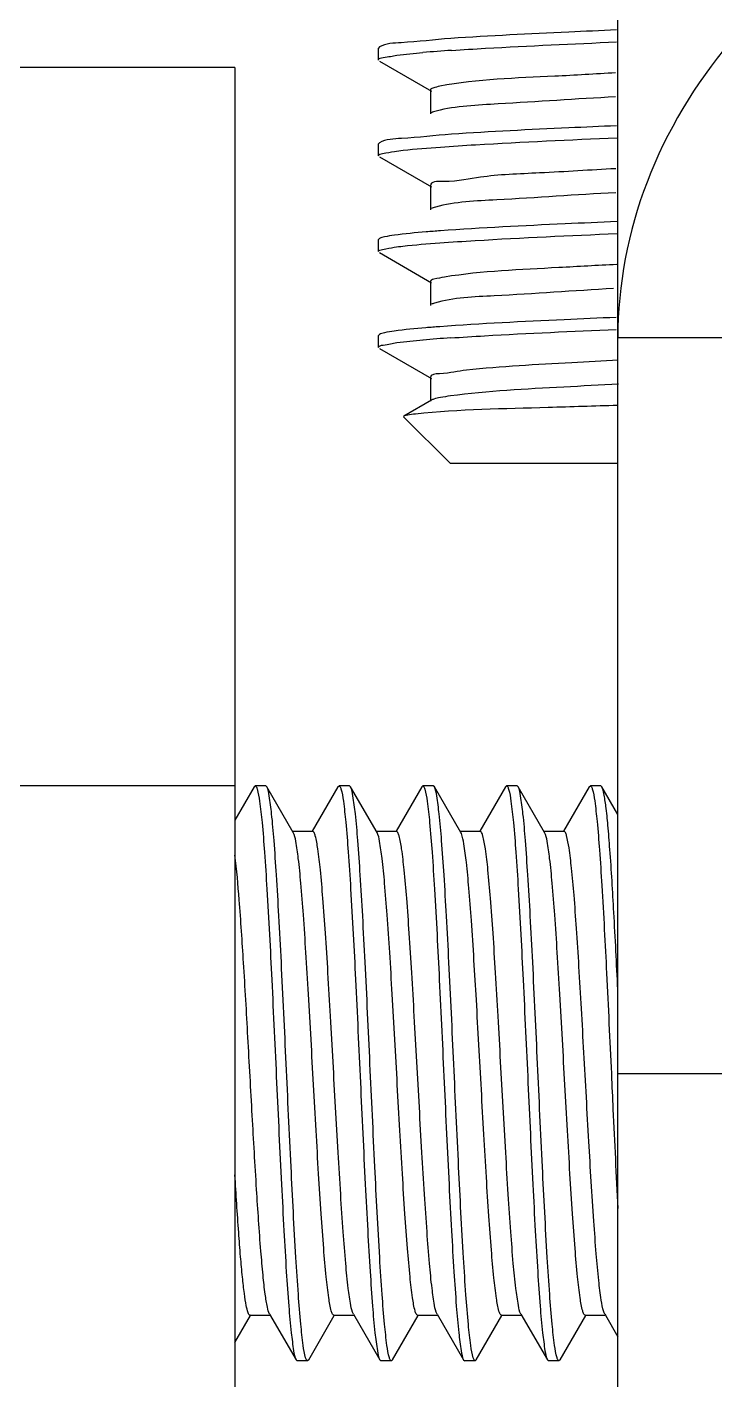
# Model space of a CAD drawing. Extents: x 1031190 to 1725648, y 733081 to 1571294.
# Drawn here: x 1158823.4 to 1158990.3, y 1211295.9 to 1211624 of the extents above; entities that cross this region are included whole.
import ezdxf

# ---------------------------------------------------------------- set-up
doc = ezdxf.new("R2010")
doc.units = 0
doc.header["$LTSCALE"] = 1000
doc.header["$MEASUREMENT"] = 0

msp = doc.modelspace()

# ---------------------------------------------------------------- linework, layer by layer
at = {"linetype": 'Continuous'}
for p, q in [((1158966.76, 1211137.96), (1158966.76, 1211744.98)), ((1158908.92, 1211619.17), (1158908.7, 1211618.92)), ((1158908.7, 1211616.01), (1158908.7, 1211618.92)), ((1158908.7, 1211616.01), (1158908.7, 1211618.92)), ((1158873.85, 1211614.22), (1158804.15, 1211614.22)), ((1158873.85, 1211614.22), (1158873.85, 1211158.53)), ((1158908.92, 1211615.76), (1158921.53, 1211608.46)), ((1158921.27, 1211608.75), (1158921.27, 1211602.95)), ((1158908.92, 1211595.94), (1158908.7, 1211595.69)), ((1158908.7, 1211592.78), (1158908.7, 1211595.69)), ((1158908.7, 1211592.78), (1158908.7, 1211595.69)), ((1158908.92, 1211592.53), (1158921.53, 1211585.23)), ((1158921.27, 1211585.52), (1158921.27, 1211579.71)), ((1158908.92, 1211572.71), (1158908.7, 1211572.45)), ((1158908.7, 1211569.55), (1158908.7, 1211572.45)), ((1158908.7, 1211569.55), (1158908.7, 1211572.45)), ((1158908.92, 1211569.3), (1158921.53, 1211562)), ((1158921.27, 1211562.29), (1158921.27, 1211556.48)), ((1158908.92, 1211549.48), (1158908.7, 1211549.22)), ((1158908.7, 1211546.32), (1158908.7, 1211549.22)), ((1158908.7, 1211546.32), (1158908.7, 1211549.22)), ((1159036.45, 1211548.65), (1158966.76, 1211548.65)), ((1158908.92, 1211546.06), (1158921.53, 1211538.76)), ((1158921.27, 1211539.06), (1158921.27, 1211533.25)), ((1158921.53, 1211533.54), (1158914.84, 1211529.67)), ((1158914.84, 1211529.67), (1158914.78, 1211529.5)), ((1158926.12, 1211518.15), (1158914.78, 1211529.5)), ((1158966.76, 1211518.15), (1158926.12, 1211518.15)), ((1158873.85, 1211439.98), (1158804.15, 1211439.98)), ((1158878.52, 1211439.75), (1158873.85, 1211431.69)), ((1158878.52, 1211439.75), (1158878.78, 1211439.98)), ((1158881.32, 1211439.98), (1158878.78, 1211439.98)), ((1158881.32, 1211439.98), (1158878.78, 1211439.98)), ((1158878.78, 1211439.98), (1158878.82, 1211439.97)), ((1158881.58, 1211439.75), (1158881.32, 1211439.98)), ((1158888, 1211428.68), (1158881.58, 1211439.75)), ((1158898.85, 1211439.75), (1158892.62, 1211429.01)), ((1158898.85, 1211439.75), (1158899.11, 1211439.98)), ((1158901.65, 1211439.98), (1158899.11, 1211439.98)), ((1158901.65, 1211439.98), (1158899.11, 1211439.98)), ((1158899.11, 1211439.98), (1158899.15, 1211439.97)), ((1158901.91, 1211439.75), (1158901.65, 1211439.98)), ((1158908.33, 1211428.68), (1158901.91, 1211439.75)), ((1158919.18, 1211439.75), (1158912.95, 1211429.01)), ((1158919.18, 1211439.75), (1158919.44, 1211439.98)), ((1158921.98, 1211439.98), (1158919.44, 1211439.98)), ((1158921.98, 1211439.98), (1158919.44, 1211439.98)), ((1158919.44, 1211439.98), (1158919.48, 1211439.97)), ((1158922.24, 1211439.75), (1158921.98, 1211439.98)), ((1158928.66, 1211428.68), (1158922.24, 1211439.75)), ((1158939.51, 1211439.75), (1158933.28, 1211429.01)), ((1158939.51, 1211439.75), (1158939.77, 1211439.98)), ((1158942.31, 1211439.98), (1158939.77, 1211439.98)), ((1158942.31, 1211439.98), (1158939.77, 1211439.98)), ((1158939.77, 1211439.98), (1158939.8, 1211439.97)), ((1158942.57, 1211439.75), (1158942.31, 1211439.98)), ((1158948.99, 1211428.68), (1158942.57, 1211439.75)), ((1158959.83, 1211439.75), (1158953.61, 1211429.01)), ((1158959.83, 1211439.75), (1158960.09, 1211439.98)), ((1158962.63, 1211439.98), (1158960.09, 1211439.98)), ((1158962.63, 1211439.98), (1158960.09, 1211439.98)), ((1158960.09, 1211439.98), (1158960.13, 1211439.97)), ((1158962.89, 1211439.75), (1158962.63, 1211439.98)), ((1158966.76, 1211433.08), (1158962.89, 1211439.75)), ((1158892.74, 1211428.94), (1158887.85, 1211428.94)), ((1158913.07, 1211428.94), (1158908.18, 1211428.94)), ((1158933.39, 1211428.94), (1158928.5, 1211428.94)), ((1158928.79, 1211428.41), (1158928.66, 1211428.68)), ((1158953.72, 1211428.94), (1158948.83, 1211428.94)), ((1158965.18, 1211370.21), (1158965.19, 1211370.02)), ((1158966.76, 1211370.28), (1159036.45, 1211370.28)), ((1158873.85, 1211305.01), (1158877.64, 1211311.55)), ((1158877.53, 1211311.62), (1158882.42, 1211311.62)), ((1158882.27, 1211311.89), (1158888.69, 1211300.81)), ((1158891.75, 1211300.81), (1158897.97, 1211311.55)), ((1158897.86, 1211311.62), (1158902.75, 1211311.62)), ((1158902.59, 1211311.89), (1158909.01, 1211300.81)), ((1158912.07, 1211300.81), (1158918.3, 1211311.55)), ((1158918.19, 1211311.62), (1158923.08, 1211311.62)), ((1158922.92, 1211311.89), (1158929.34, 1211300.81)), ((1158932.4, 1211300.81), (1158938.63, 1211311.55)), ((1158938.51, 1211311.62), (1158943.4, 1211311.62)), ((1158943.25, 1211311.89), (1158949.67, 1211300.81)), ((1158952.73, 1211300.81), (1158958.96, 1211311.55)), ((1158958.84, 1211311.62), (1158963.73, 1211311.62)), ((1158963.58, 1211311.89), (1158963.73, 1211311.62)), ((1158963.73, 1211311.62), (1158966.76, 1211306.4)), ((1158888.69, 1211300.81), (1158888.95, 1211300.59)), ((1158891.49, 1211300.59), (1158888.95, 1211300.59)), ((1158891.49, 1211300.59), (1158888.95, 1211300.59)), ((1158891.49, 1211300.59), (1158891.45, 1211300.59)), ((1158891.75, 1211300.81), (1158891.49, 1211300.59)), ((1158909.01, 1211300.81), (1158909.27, 1211300.59)), ((1158911.81, 1211300.59), (1158909.27, 1211300.59)), ((1158911.81, 1211300.59), (1158909.27, 1211300.59)), ((1158911.81, 1211300.59), (1158911.78, 1211300.59)), ((1158912.07, 1211300.81), (1158911.81, 1211300.59)), ((1158929.34, 1211300.81), (1158929.6, 1211300.59)), ((1158932.14, 1211300.59), (1158929.6, 1211300.59)), ((1158932.14, 1211300.59), (1158929.6, 1211300.59)), ((1158932.14, 1211300.59), (1158932.1, 1211300.59)), ((1158932.4, 1211300.81), (1158932.14, 1211300.59)), ((1158949.67, 1211300.81), (1158949.93, 1211300.59)), ((1158952.47, 1211300.59), (1158949.93, 1211300.59)), ((1158952.47, 1211300.59), (1158949.93, 1211300.59)), ((1158952.47, 1211300.59), (1158952.43, 1211300.59)), ((1158952.73, 1211300.81), (1158952.47, 1211300.59))]:
    msp.add_line(p, q, dxfattribs=at)
for centre, radius, start, end in [((1158953.13, 1211217.39), 401.84, 93.8141, 94.8058), ((1158952.82, 1211151.45), 398.06, 93.8424, 94.8038)]:
    msp.add_arc(centre, radius, start, end, dxfattribs=at)
for points, knots in [([(1158966.45, 1211623.29), (1158962.58, 1211623.12), (1158949.17, 1211622.53), (1158935.76, 1211621.88), (1158926.24, 1211621.23)], [0, 0, 0, 0, 0.28888, 1, 1, 1, 1]), ([(1158926.24, 1211621.23), (1158922.23, 1211620.95), (1158916.61, 1211620.18), (1158910.48, 1211620.07), (1158908.92, 1211619.17)], [0, 0, 0, 0, 0.690313, 1, 1, 1, 1]), ([(1158926.4, 1211618.33), (1158929.15, 1211618.52), (1158942.49, 1211619.33), (1158955.84, 1211619.93), (1158966.44, 1211620.39)], [0, 0, 0, 0, 0.20666, 1, 1, 1, 1]), ([(1158993.98, 1211620.34), (1158985.54, 1211610.25), (1158971.77, 1211587.62), (1158966.76, 1211561.45), (1158966.76, 1211548.65)], [0, 0, 0, 0, 0.506705, 1, 1, 1, 1]), ([(1158908.7, 1211616.01), (1158908.7, 1211616.44), (1158910.92, 1211616.71), (1158912.04, 1211617.02), (1158913.16, 1211617.17)], [0, 0, 0, 0, 0.271559, 1, 1, 1, 1]), ([(1158966.23, 1211612.88), (1158961.29, 1211612.62), (1158947.09, 1211611.72), (1158932.74, 1211611.41), (1158923.59, 1211609.64)], [0, 0, 0, 0, 0.346423, 1, 1, 1, 1]), ([(1158923.59, 1211609.64), (1158923.01, 1211609.53), (1158922.33, 1211609.38), (1158921.28, 1211609), (1158921.28, 1211608.75)], [0, 0, 0, 0, 0.709574, 1, 1, 1, 1]), ([(1158966.23, 1211607.07), (1158956.72, 1211606.58), (1158942.26, 1211605.51), (1158927.59, 1211604.85), (1158922.69, 1211603.64)], [0, 0, 0, 0, 0.653589, 1, 1, 1, 1]), ([(1158922.69, 1211603.64), (1158922.46, 1211603.58), (1158922.06, 1211603.48), (1158921.68, 1211603.33), (1158921.53, 1211603.24)], [0, 0, 0, 0, 0.589728, 1, 1, 1, 1]), ([(1158966.44, 1211600.06), (1158962.58, 1211599.89), (1158949.23, 1211599.3), (1158935.88, 1211598.65), (1158926.4, 1211598.01)], [0, 0, 0, 0, 0.28855, 1, 1, 1, 1]), ([(1158926.4, 1211598.01), (1158922.35, 1211597.73), (1158916.68, 1211596.95), (1158910.5, 1211596.85), (1158908.92, 1211595.94)], [0, 0, 0, 0, 0.690488, 1, 1, 1, 1]), ([(1158923.7, 1211594.91), (1158926.55, 1211595.12), (1158940.84, 1211596.03), (1158955.14, 1211596.67), (1158966.58, 1211597.16)], [0, 0, 0, 0, 0.199878, 1, 1, 1, 1]), ([(1158908.7, 1211592.78), (1158908.7, 1211593.15), (1158910.58, 1211593.46), (1158911.57, 1211593.71), (1158912.54, 1211593.85)], [0, 0, 0, 0, 0.274156, 1, 1, 1, 1]), ([(1158912.54, 1211593.85), (1158913.24, 1211593.95), (1158916.96, 1211594.4), (1158920.68, 1211594.69), (1158923.7, 1211594.91)], [0, 0, 0, 0, 0.191478, 1, 1, 1, 1]), ([(1158966.25, 1211589.64), (1158960.09, 1211589.33), (1158949.48, 1211588.59), (1158934.43, 1211588.12), (1158927.55, 1211586.36), (1158921.28, 1211586.61), (1158921.27, 1211585.52)], [0, 0, 0, 0, 0.408978, 0.726291, 0.927833, 1, 1, 1, 1]), ([(1158966.24, 1211583.84), (1158956.61, 1211583.34), (1158942.09, 1211582.21), (1158927.31, 1211581.64), (1158922.49, 1211580.36)], [0, 0, 0, 0, 0.658464, 1, 1, 1, 1]), ([(1158922.49, 1211580.36), (1158922.29, 1211580.31), (1158921.97, 1211580.21), (1158921.65, 1211580.08), (1158921.53, 1211580.01)], [0, 0, 0, 0, 0.581089, 1, 1, 1, 1]), ([(1158923.7, 1211574.58), (1158922.55, 1211574.5), (1158918.83, 1211574.21), (1158915.1, 1211573.88), (1158912.54, 1211573.52)], [0, 0, 0, 0, 0.307315, 1, 1, 1, 1]), ([(1158923.56, 1211571.67), (1158926.42, 1211571.88), (1158940.75, 1211572.8), (1158955.1, 1211573.44), (1158966.58, 1211573.93)], [0, 0, 0, 0, 0.199508, 1, 1, 1, 1]), ([(1158966.58, 1211576.83), (1158962.37, 1211576.65), (1158948.07, 1211576.01), (1158933.77, 1211575.32), (1158923.7, 1211574.58)], [0, 0, 0, 0, 0.294353, 1, 1, 1, 1]), ([(1158908.7, 1211569.55), (1158908.7, 1211569.92), (1158910.56, 1211570.22), (1158911.54, 1211570.48), (1158912.5, 1211570.61)], [0, 0, 0, 0, 0.274335, 1, 1, 1, 1]), ([(1158912.54, 1211573.52), (1158911.75, 1211573.41), (1158910.54, 1211573.2), (1158909.3, 1211572.93), (1158908.92, 1211572.71)], [0, 0, 0, 0, 0.643846, 1, 1, 1, 1]), ([(1158912.5, 1211570.61), (1158913.2, 1211570.71), (1158916.88, 1211571.16), (1158920.57, 1211571.45), (1158923.56, 1211571.67)], [0, 0, 0, 0, 0.191445, 1, 1, 1, 1]), ([(1158966.48, 1211566.42), (1158961.8, 1211566.19), (1158947.87, 1211565.36), (1158933.87, 1211564.83), (1158924.71, 1211563.38)], [0, 0, 0, 0, 0.335812, 1, 1, 1, 1]), ([(1158924.71, 1211563.38), (1158923.85, 1211563.24), (1158922.92, 1211563.01), (1158921.27, 1211562.63), (1158921.27, 1211562.29)], [0, 0, 0, 0, 0.720112, 1, 1, 1, 1]), ([(1158965.7, 1211560.58), (1158956.06, 1211560.08), (1158941.66, 1211558.87), (1158926.93, 1211558.45), (1158922.25, 1211557.06)], [0, 0, 0, 0, 0.664513, 1, 1, 1, 1]), ([(1158922.25, 1211557.06), (1158922.11, 1211557.02), (1158921.86, 1211556.94), (1158921.63, 1211556.83), (1158921.53, 1211556.78)], [0, 0, 0, 0, 0.569413, 1, 1, 1, 1]), ([(1158923.56, 1211551.34), (1158922.42, 1211551.26), (1158918.73, 1211550.97), (1158915.04, 1211550.64), (1158912.5, 1211550.28)], [0, 0, 0, 0, 0.307366, 1, 1, 1, 1]), ([(1158966.38, 1211553.59), (1158962.18, 1211553.41), (1158947.9, 1211552.77), (1158933.62, 1211552.08), (1158923.56, 1211551.34)], [0, 0, 0, 0, 0.294609, 1, 1, 1, 1]), ([(1158912.5, 1211550.28), (1158911.72, 1211550.17), (1158910.52, 1211549.97), (1158909.3, 1211549.69), (1158908.92, 1211549.48)], [0, 0, 0, 0, 0.643454, 1, 1, 1, 1]), ([(1158926.15, 1211548.62), (1158928.91, 1211548.81), (1158942.31, 1211549.63), (1158955.72, 1211550.23), (1158966.37, 1211550.69)], [0, 0, 0, 0, 0.206107, 1, 1, 1, 1]), ([(1158908.7, 1211546.32), (1158908.7, 1211546.74), (1158910.91, 1211547.02), (1158912.04, 1211547.32), (1158913.15, 1211547.47)], [0, 0, 0, 0, 0.271614, 1, 1, 1, 1]), ([(1158966.87, 1211543.21), (1158963.1, 1211543.02), (1158950.81, 1211542.35), (1158938.51, 1211541.66), (1158930.02, 1211540.8)], [0, 0, 0, 0, 0.306539, 1, 1, 1, 1]), ([(1158930.02, 1211540.8), (1158927.83, 1211540.58), (1158925.77, 1211539.92), (1158921.27, 1211539.85), (1158921.28, 1211539.06)], [0, 0, 0, 0, 0.734394, 1, 1, 1, 1]), ([(1158926.12, 1211534.54), (1158925.31, 1211534.43), (1158923.96, 1211534.23), (1158922.61, 1211533.95), (1158922.09, 1211533.78)], [0, 0, 0, 0, 0.599115, 1, 1, 1, 1]), ([(1158966.94, 1211537.41), (1158962.5, 1211537.18), (1158948.89, 1211536.41), (1158935.24, 1211535.77), (1158926.12, 1211534.54)], [0, 0, 0, 0, 0.325706, 1, 1, 1, 1]), ([(1158966.64, 1211532.24), (1158961.05, 1211532.08), (1158944.73, 1211531.51), (1158928.37, 1211531.29), (1158917.68, 1211530.17)], [0, 0, 0, 0, 0.34233, 1, 1, 1, 1]), ([(1158922.09, 1211533.78), (1158921.98, 1211533.74), (1158921.79, 1211533.67), (1158921.61, 1211533.59), (1158921.53, 1211533.54)], [0, 0, 0, 0, 0.559909, 1, 1, 1, 1]), ([(1158917.68, 1211530.17), (1158917.04, 1211530.11), (1158916.1, 1211529.97), (1158915.12, 1211529.83), (1158914.84, 1211529.67)], [0, 0, 0, 0, 0.666426, 1, 1, 1, 1]), ([(1158878.82, 1211439.97), (1158878.86, 1211439.96), (1158879.1, 1211439.78), (1158879.18, 1211439.47), (1158879.25, 1211439.24)], [0, 0, 0, 0, 0.146246, 1, 1, 1, 1]), ([(1158879.25, 1211439.24), (1158879.56, 1211438.27), (1158879.96, 1211435.54), (1158880.53, 1211430.44), (1158881.08, 1211423.33), (1158881.91, 1211410.63), (1158882.86, 1211391.98), (1158883.96, 1211368.09), (1158884.91, 1211347.81), (1158885.71, 1211332.54), (1158886.27, 1211322.71), (1158886.86, 1211314.46), (1158887.37, 1211308.03), (1158887.99, 1211303.73), (1158888.31, 1211301.46), (1158888.69, 1211300.81)], [0, 0, 0, 0, 0.021868, 0.059293, 0.111148, 0.175758, 0.334416, 0.514504, 0.692433, 0.773207, 0.844889, 0.905123, 0.951944, 0.983855, 1, 1, 1, 1]), ([(1158891.01, 1211301.33), (1158890.71, 1211302.3), (1158890.31, 1211305.03), (1158889.74, 1211310.14), (1158889.19, 1211317.24), (1158888.36, 1211329.95), (1158887.41, 1211348.59), (1158886.3, 1211372.48), (1158885.36, 1211392.76), (1158884.56, 1211408.03), (1158883.99, 1211417.86), (1158883.41, 1211426.1), (1158882.89, 1211432.54), (1158882.28, 1211436.83), (1158881.96, 1211439.11), (1158881.58, 1211439.75)], [0, 0, 0, 0, 0.021893, 0.059337, 0.111209, 0.175831, 0.334488, 0.514558, 0.692467, 0.773229, 0.8449, 0.905129, 0.951948, 0.983856, 1, 1, 1, 1]), ([(1158899.15, 1211439.97), (1158899.19, 1211439.96), (1158899.42, 1211439.78), (1158899.5, 1211439.49), (1158899.57, 1211439.26)], [0, 0, 0, 0, 0.147522, 1, 1, 1, 1]), ([(1158899.57, 1211439.26), (1158899.88, 1211438.31), (1158900.28, 1211435.59), (1158900.85, 1211430.51), (1158901.4, 1211423.41), (1158902.23, 1211410.72), (1158903.18, 1211392.07), (1158904.29, 1211368.17), (1158905.23, 1211347.87), (1158906.03, 1211332.58), (1158906.6, 1211322.74), (1158907.18, 1211314.48), (1158907.7, 1211308.04), (1158908.32, 1211303.73), (1158908.64, 1211301.46), (1158909.01, 1211300.81)], [0, 0, 0, 0, 0.02168, 0.058952, 0.110694, 0.175227, 0.333837, 0.514005, 0.692077, 0.772934, 0.8447, 0.905011, 0.95189, 0.983838, 1, 1, 1, 1]), ([(1158911.34, 1211301.33), (1158911.03, 1211302.29), (1158910.63, 1211305.02), (1158910.06, 1211310.13), (1158909.51, 1211317.23), (1158908.69, 1211329.94), (1158907.74, 1211348.58), (1158906.63, 1211372.47), (1158905.69, 1211392.76), (1158904.89, 1211408.03), (1158904.32, 1211417.86), (1158903.74, 1211426.1), (1158903.22, 1211432.54), (1158902.61, 1211436.83), (1158902.28, 1211439.11), (1158901.91, 1211439.75)], [0, 0, 0, 0, 0.021869, 0.059298, 0.111159, 0.175773, 0.334425, 0.514513, 0.692436, 0.773203, 0.844885, 0.905123, 0.951945, 0.983855, 1, 1, 1, 1]), ([(1158919.48, 1211439.97), (1158919.52, 1211439.96), (1158919.76, 1211439.78), (1158919.83, 1211439.47), (1158919.91, 1211439.23)], [0, 0, 0, 0, 0.146192, 1, 1, 1, 1]), ([(1158919.91, 1211439.23), (1158920.22, 1211438.27), (1158920.62, 1211435.54), (1158921.19, 1211430.43), (1158921.74, 1211423.33), (1158922.56, 1211410.62), (1158923.51, 1211391.97), (1158924.62, 1211368.09), (1158925.56, 1211347.8), (1158926.36, 1211332.54), (1158926.93, 1211322.7), (1158927.51, 1211314.46), (1158928.03, 1211308.03), (1158928.65, 1211303.73), (1158928.97, 1211301.46), (1158929.34, 1211300.81)], [0, 0, 0, 0, 0.021875, 0.059308, 0.111172, 0.175789, 0.334441, 0.514524, 0.692444, 0.773209, 0.844888, 0.905124, 0.951946, 0.983855, 1, 1, 1, 1]), ([(1158931.68, 1211301.3), (1158931.37, 1211302.26), (1158930.97, 1211304.98), (1158930.4, 1211310.06), (1158929.85, 1211317.16), (1158929.02, 1211329.85), (1158928.07, 1211348.5), (1158926.96, 1211372.4), (1158926.02, 1211392.7), (1158925.22, 1211407.99), (1158924.65, 1211417.83), (1158924.07, 1211426.08), (1158923.55, 1211432.53), (1158922.94, 1211436.83), (1158922.61, 1211439.1), (1158922.24, 1211439.75)], [0, 0, 0, 0, 0.021696, 0.058981, 0.110733, 0.175273, 0.333889, 0.51405, 0.692109, 0.772959, 0.844718, 0.905021, 0.951895, 0.98384, 1, 1, 1, 1]), ([(1158939.8, 1211439.97), (1158939.85, 1211439.96), (1158940.09, 1211439.78), (1158940.16, 1211439.47), (1158940.24, 1211439.23)], [0, 0, 0, 0, 0.146067, 1, 1, 1, 1]), ([(1158940.24, 1211439.23), (1158940.55, 1211438.27), (1158940.95, 1211435.53), (1158941.52, 1211430.43), (1158942.07, 1211423.32), (1158942.89, 1211410.61), (1158943.84, 1211391.97), (1158944.95, 1211368.08), (1158945.89, 1211347.8), (1158946.69, 1211332.53), (1158947.26, 1211322.7), (1158947.84, 1211314.46), (1158948.36, 1211308.02), (1158948.97, 1211303.73), (1158949.3, 1211301.46), (1158949.67, 1211300.81)], [0, 0, 0, 0, 0.021894, 0.059339, 0.111212, 0.175833, 0.334492, 0.514561, 0.69247, 0.773231, 0.844902, 0.905131, 0.951948, 0.983856, 1, 1, 1, 1]), ([(1158952, 1211301.33), (1158951.69, 1211302.29), (1158951.29, 1211305.02), (1158950.72, 1211310.13), (1158950.17, 1211317.23), (1158949.35, 1211329.94), (1158948.39, 1211348.58), (1158947.29, 1211372.47), (1158946.34, 1211392.76), (1158945.55, 1211408.03), (1158944.98, 1211417.86), (1158944.39, 1211426.1), (1158943.88, 1211432.54), (1158943.26, 1211436.83), (1158942.94, 1211439.11), (1158942.57, 1211439.75)], [0, 0, 0, 0, 0.021872, 0.059299, 0.111157, 0.175768, 0.334426, 0.51451, 0.692437, 0.773209, 0.84489, 0.905124, 0.951944, 0.983855, 1, 1, 1, 1]), ([(1158960.13, 1211439.97), (1158960.17, 1211439.96), (1158960.41, 1211439.78), (1158960.49, 1211439.48), (1158960.56, 1211439.24)], [0, 0, 0, 0, 0.14652, 1, 1, 1, 1]), ([(1158960.56, 1211439.24), (1158960.86, 1211438.31), (1158961.26, 1211435.67), (1158961.81, 1211430.74), (1158962.35, 1211423.89), (1158963.16, 1211411.62), (1158964.09, 1211393.53), (1158964.8, 1211378.32), (1158965.18, 1211370.21)], [0, 0, 0, 0, 0.0425, 0.114919, 0.215181, 0.340186, 0.648075, 1, 1, 1, 1]), ([(1158966.76, 1211390.61), (1158966.46, 1211396.85), (1158965.88, 1211408.18), (1158965.09, 1211421.47), (1158964.4, 1211430.03), (1158963.96, 1211434.58), (1158963.48, 1211437.65), (1158963.17, 1211439.27), (1158962.89, 1211439.75)], [0, 0, 0, 0, 0.379707, 0.689476, 0.809337, 0.902177, 0.966048, 1, 1, 1, 1]), ([(1158897.86, 1211311.62), (1158897.72, 1211311.62), (1158897.43, 1211312.04), (1158897.02, 1211313.38), (1158896.48, 1211316.49), (1158895.93, 1211321.5), (1158895.33, 1211328.34), (1158894.74, 1211336.66), (1158894.14, 1211346.2), (1158893.53, 1211356.62), (1158892.73, 1211371.14), (1158891.94, 1211385.52), (1158891.11, 1211399.26), (1158890.52, 1211408.24), (1158889.91, 1211415.83), (1158889.36, 1211421.82), (1158888.74, 1211425.88), (1158888.37, 1211428.04), (1158888, 1211428.68)], [0, 0, 0, 0, 0.003456, 0.010692, 0.037889, 0.081613, 0.140407, 0.212192, 0.2944, 0.384075, 0.47799, 0.664972, 0.751304, 0.828651, 0.894236, 0.945722, 0.981321, 1, 1, 1, 1]), ([(1158902.59, 1211311.89), (1158902.23, 1211312.52), (1158901.86, 1211314.68), (1158901.24, 1211318.74), (1158900.68, 1211324.73), (1158900.08, 1211332.32), (1158899.48, 1211341.3), (1158898.65, 1211355.04), (1158897.87, 1211369.43), (1158897.06, 1211383.95), (1158896.46, 1211394.36), (1158895.86, 1211403.9), (1158895.26, 1211412.22), (1158894.67, 1211419.06), (1158894.11, 1211424.07), (1158893.57, 1211427.18), (1158893.17, 1211428.52), (1158892.87, 1211428.94), (1158892.74, 1211428.94)], [0, 0, 0, 0, 0.01868, 0.054278, 0.105764, 0.171348, 0.248694, 0.335026, 0.52201, 0.615925, 0.705601, 0.787808, 0.859593, 0.918386, 0.962109, 0.989306, 0.996546, 1, 1, 1, 1]), ([(1158918.19, 1211311.62), (1158918.05, 1211311.62), (1158917.75, 1211312.04), (1158917.35, 1211313.38), (1158916.81, 1211316.49), (1158916.26, 1211321.5), (1158915.66, 1211328.34), (1158915.07, 1211336.66), (1158914.46, 1211346.2), (1158913.86, 1211356.62), (1158913.05, 1211371.14), (1158912.27, 1211385.52), (1158911.44, 1211399.26), (1158910.85, 1211408.24), (1158910.24, 1211415.83), (1158909.69, 1211421.82), (1158909.07, 1211425.88), (1158908.7, 1211428.04), (1158908.33, 1211428.68)], [0, 0, 0, 0, 0.003455, 0.010693, 0.037891, 0.081614, 0.140407, 0.212192, 0.2944, 0.384075, 0.47799, 0.664974, 0.751306, 0.828653, 0.894237, 0.945722, 0.98132, 1, 1, 1, 1]), ([(1158922.92, 1211311.89), (1158922.55, 1211312.52), (1158922.18, 1211314.68), (1158921.56, 1211318.74), (1158921.01, 1211324.73), (1158920.41, 1211332.32), (1158919.81, 1211341.3), (1158918.98, 1211355.04), (1158918.2, 1211369.43), (1158917.39, 1211383.95), (1158916.79, 1211394.36), (1158916.19, 1211403.9), (1158915.59, 1211412.22), (1158914.99, 1211419.06), (1158914.44, 1211424.07), (1158913.9, 1211427.18), (1158913.5, 1211428.52), (1158913.2, 1211428.94), (1158913.07, 1211428.94)], [0, 0, 0, 0, 0.018679, 0.054277, 0.105763, 0.171348, 0.248695, 0.335027, 0.52201, 0.615925, 0.7056, 0.787807, 0.859593, 0.918386, 0.96211, 0.989308, 0.996544, 1, 1, 1, 1]), ([(1158938.51, 1211311.62), (1158938.38, 1211311.62), (1158938.09, 1211312.02), (1158937.69, 1211313.34), (1158937.16, 1211316.37), (1158936.61, 1211321.26), (1158936.02, 1211327.93), (1158935.43, 1211336.07), (1158934.84, 1211345.41), (1158934.24, 1211355.64), (1158933.45, 1211369.96), (1158932.5, 1211387.26), (1158931.52, 1211403.56), (1158930.67, 1211414.67), (1158930.11, 1211420.87), (1158929.52, 1211425.27), (1158929.11, 1211427.62), (1158928.79, 1211428.41)], [0, 0, 0, 0, 0.003398, 0.010481, 0.037063, 0.079811, 0.137346, 0.207687, 0.288384, 0.376611, 0.469274, 0.654855, 0.819309, 0.886268, 0.939811, 0.978111, 1, 1, 1, 1]), ([(1158943.25, 1211311.89), (1158942.88, 1211312.52), (1158942.51, 1211314.68), (1158941.89, 1211318.74), (1158941.34, 1211324.73), (1158940.73, 1211332.32), (1158940.14, 1211341.3), (1158939.31, 1211355.04), (1158938.53, 1211369.43), (1158937.72, 1211383.95), (1158937.12, 1211394.36), (1158936.51, 1211403.9), (1158935.92, 1211412.22), (1158935.32, 1211419.06), (1158934.77, 1211424.07), (1158934.23, 1211427.18), (1158933.83, 1211428.52), (1158933.53, 1211428.94), (1158933.39, 1211428.94)], [0, 0, 0, 0, 0.01868, 0.054279, 0.105766, 0.17135, 0.248697, 0.335029, 0.522011, 0.615926, 0.705601, 0.78781, 0.859595, 0.918388, 0.962111, 0.989307, 0.996546, 1, 1, 1, 1]), ([(1158958.84, 1211311.62), (1158958.71, 1211311.62), (1158958.41, 1211312.04), (1158958.01, 1211313.38), (1158957.47, 1211316.49), (1158956.91, 1211321.5), (1158956.32, 1211328.34), (1158955.72, 1211336.66), (1158955.12, 1211346.2), (1158954.52, 1211356.62), (1158953.71, 1211371.14), (1158952.93, 1211385.52), (1158952.1, 1211399.26), (1158951.5, 1211408.24), (1158950.9, 1211415.83), (1158950.34, 1211421.82), (1158949.72, 1211425.88), (1158949.35, 1211428.04), (1158948.99, 1211428.68)], [0, 0, 0, 0, 0.003456, 0.010692, 0.037889, 0.081613, 0.140406, 0.212192, 0.294399, 0.384075, 0.477989, 0.664972, 0.751304, 0.828651, 0.894236, 0.945722, 0.981321, 1, 1, 1, 1]), ([(1158963.33, 1211312.47), (1158963.04, 1211313.39), (1158962.62, 1211315.92), (1158962.04, 1211320.59), (1158961.47, 1211326.98), (1158960.64, 1211338.21), (1158959.67, 1211354.48), (1158958.73, 1211371.67), (1158957.94, 1211385.81), (1158957.35, 1211395.86), (1158956.77, 1211405.03), (1158956.19, 1211413), (1158955.6, 1211419.52), (1158955.06, 1211424.31), (1158954.53, 1211427.26), (1158954.14, 1211428.55), (1158953.85, 1211428.94), (1158953.72, 1211428.94)], [0, 0, 0, 0, 0.024737, 0.065402, 0.120735, 0.188882, 0.353983, 0.53832, 0.629884, 0.716845, 0.796224, 0.865309, 0.92175, 0.963653, 0.989702, 0.996649, 1, 1, 1, 1]), ([(1158882.27, 1211311.89), (1158881.97, 1211312.39), (1158881.63, 1211314.05), (1158881.11, 1211317.18), (1158880.63, 1211321.74), (1158879.88, 1211330.2), (1158879.03, 1211343.13), (1158878.03, 1211360.42), (1158877.03, 1211378.75), (1158876.04, 1211396.19), (1158875.05, 1211410.92), (1158874.31, 1211419.62), (1158873.85, 1211423.22)], [0, 0, 0, 0, 0.015697, 0.044446, 0.085716, 0.138485, 0.272802, 0.433446, 0.603652, 0.765638, 0.902498, 1, 1, 1, 1]), ([(1158965.19, 1211370.02), (1158965.32, 1211367.21), (1158965.82, 1211356.38), (1158966.34, 1211345.54), (1158966.76, 1211337.52)], [0, 0, 0, 0, 0.259611, 1, 1, 1, 1]), ([(1158877.53, 1211311.62), (1158877.28, 1211311.62), (1158876.89, 1211312.68), (1158876.53, 1211314.25), (1158876.08, 1211317.26), (1158875.64, 1211321.16), (1158875.19, 1211326.13), (1158874.56, 1211334.38), (1158874.13, 1211340.99), (1158873.85, 1211345.64)], [0, 0, 0, 0, 0.021802, 0.074827, 0.160247, 0.276725, 0.42207, 0.593424, 1, 1, 1, 1]), ([(1158891.45, 1211300.59), (1158891.41, 1211300.6), (1158891.16, 1211300.79), (1158891.09, 1211301.09), (1158891.01, 1211301.33)], [0, 0, 0, 0, 0.146075, 1, 1, 1, 1]), ([(1158911.78, 1211300.59), (1158911.73, 1211300.6), (1158911.49, 1211300.79), (1158911.42, 1211301.09), (1158911.34, 1211301.33)], [0, 0, 0, 0, 0.146237, 1, 1, 1, 1]), ([(1158932.1, 1211300.59), (1158932.06, 1211300.6), (1158931.83, 1211300.78), (1158931.75, 1211301.07), (1158931.68, 1211301.3)], [0, 0, 0, 0, 0.147411, 1, 1, 1, 1]), ([(1158952.43, 1211300.59), (1158952.39, 1211300.6), (1158952.15, 1211300.79), (1158952.07, 1211301.09), (1158952, 1211301.33)], [0, 0, 0, 0, 0.14622, 1, 1, 1, 1])]:
    msp.add_open_spline(points, degree=3, knots=knots, dxfattribs=at)
for points in [[(1158913.16, 1211617.17), (1158915.26, 1211617.44), (1158917.36, 1211617.63), (1158919.46, 1211617.81)], [(1158913.15, 1211547.47), (1158915.26, 1211547.74), (1158917.37, 1211547.94), (1158919.49, 1211548.12)], [(1158963.58, 1211311.89), (1158963.47, 1211312.07), (1158963.4, 1211312.27), (1158963.33, 1211312.47)]]:
    msp.add_open_spline(points, degree=3, dxfattribs=at)

doc.saveas('drawing.dxf')
